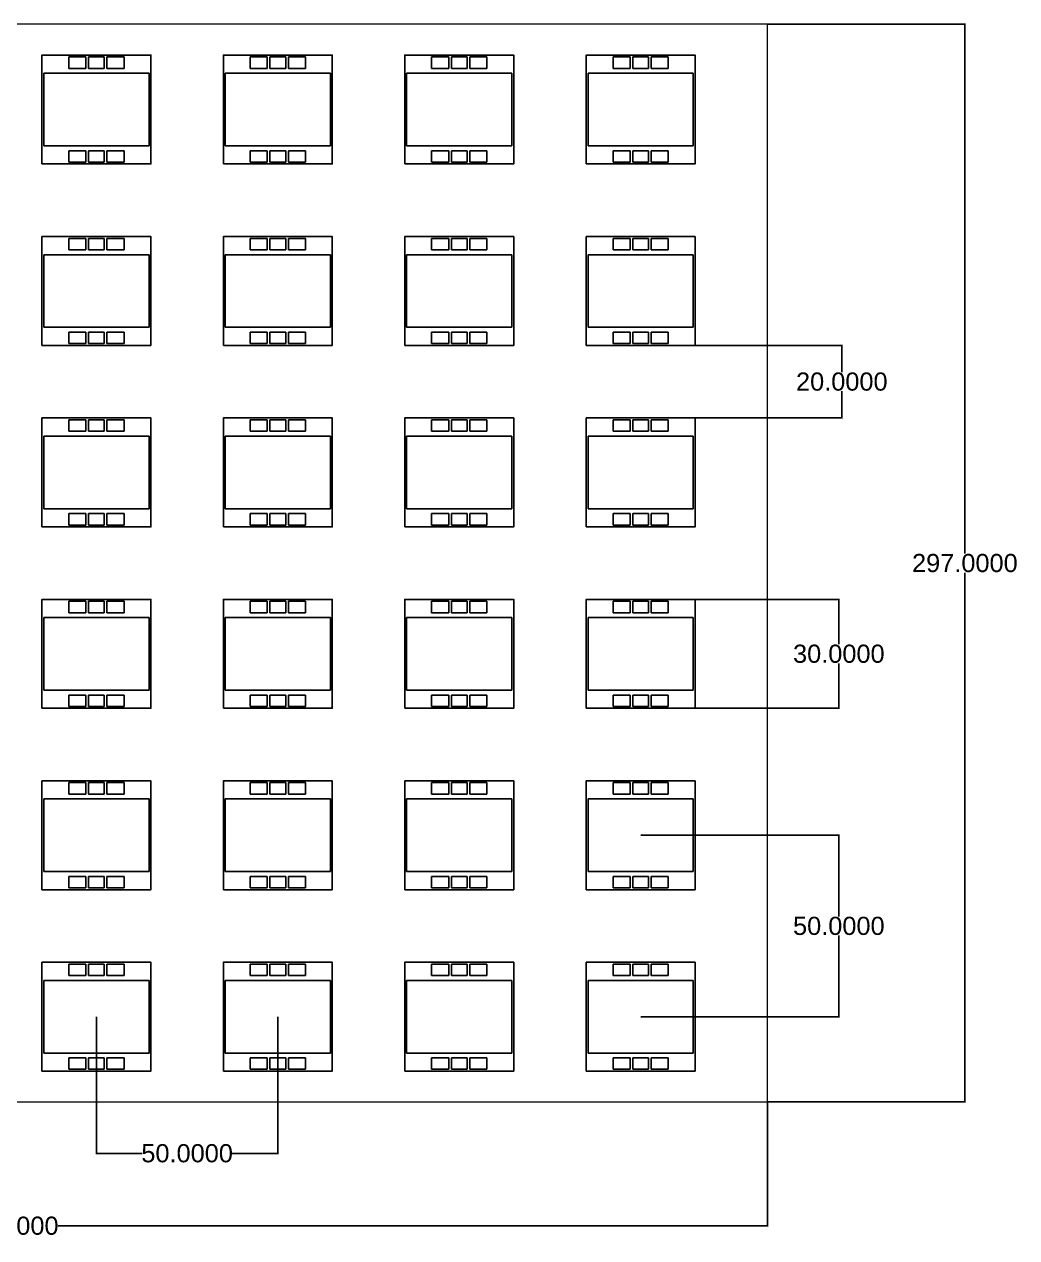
# Model space of a CAD drawing. Header units: inches. Extents: x -20 to 469, y -46 to 288.
# Drawn here: x 195.1 to 468.7, y -45.9 to 288.5 of the extents above; entities that cross this region are included whole.
import ezdxf

# ---------------------------------------------------------------- set-up
doc = ezdxf.new("R2010")
doc.units = ezdxf.units.IN
doc.header["$MEASUREMENT"] = 0
doc.layers.add('A3 Sheet', color=3, linetype='Continuous', lineweight=15)
doc.layers.add('glassOutline', color=50, linetype='Continuous')
doc.layers.add('TC-etch-lines', color=1, linetype='Continuous')
doc.styles.get("Standard").update_dxf_attribs({"font": 'arial.ttf'})
doc.dimstyles.new('Standard$0', dxfattribs={"dimtxt": 0.18, "dimasz": 0.18, "dimexe": 0.18, "dimexo": 0.0625, "dimgap": 0.09, "dimtad": 0, "dimtih": 1, "dimtoh": 1, "dimdec": 4, "dimzin": 0, "dimdsep": 46, "dimtxsty": 'Standard', "dimcen": 0.09, "dimadec": 0, "dimazin": 0, "dimtfac": 1, "dimtdec": 4, "dimtofl": 0, "dimtmove": 0, "dimatfit": 3, "dimfxl": 1, "dimtolj": 1, "dimtzin": 0, "dimarcsym": 0})

# ---------------------------------------------------------------- blocks, each defined once
blk = doc.blocks.new('*D41')
at = {"layer": 'A3 Sheet', "color": 0, "lineweight": -2, "transparency": 16777216}
for p, q in [((-20, -8.56), (-20, -42.81)), ((400, -8.56), (400, -42.81)), ((-19.82, -42.63), (175.55, -42.63)), ((399.82, -42.63), (204.45, -42.63))]:
    blk.add_line(p, q, dxfattribs=at)
at = {"layer": 'A3 Sheet', "color": 0, "transparency": 16777216}
for points in [[(-19.82, -42.6), (-19.82, -42.66), (-20, -42.63)], [(399.82, -42.6), (399.82, -42.66), (400, -42.63)]]:
    blk.add_solid(points, dxfattribs=at)
at = {"layer": 'Defpoints', "color": 0, "transparency": 16777216}
for p in [(-20, -8.5), (400, -8.5), (400, -42.63)]:
    blk.add_point(p, dxfattribs=at)
at = {"layer": 'A3 Sheet', "color": 0, "transparency": 16777216, "insert": (190, -42.63), "char_height": 5, "attachment_point": 5}
blk.add_mtext('\\A1;420.0000', dxfattribs=at)
blk = doc.blocks.new('*D44')
at = {"layer": 'A3 Sheet', "color": 0, "lineweight": -2, "transparency": 16777216}
for p, q in [((215, 14.94), (215, -22.84)), ((265, 14.94), (265, -22.84)), ((215.18, -22.66), (227.6, -22.66)), ((264.82, -22.66), (252.4, -22.66))]:
    blk.add_line(p, q, dxfattribs=at)
at = {"layer": 'A3 Sheet', "color": 0, "transparency": 16777216}
for points in [[(215.18, -22.63), (215.18, -22.69), (215, -22.66)], [(264.82, -22.63), (264.82, -22.69), (265, -22.66)]]:
    blk.add_solid(points, dxfattribs=at)
at = {"layer": 'Defpoints', "color": 0, "transparency": 16777216}
for p in [(215, 15), (265, 15), (265, -22.66)]:
    blk.add_point(p, dxfattribs=at)
at = {"layer": 'A3 Sheet', "color": 0, "transparency": 16777216, "insert": (240, -22.66), "char_height": 5, "attachment_point": 5}
blk.add_mtext('\\A1;50.0000', dxfattribs=at)
blk = doc.blocks.new('*D46')
at = {"layer": 'A3 Sheet', "color": 0, "lineweight": -2, "transparency": 16777216}
for p, q in [((400.06, 288.5), (454.54, 288.5)), ((454.36, 288.32), (454.36, 142.64)), ((454.36, -8.32), (454.36, 137.36)), ((400.06, -8.5), (454.54, -8.5))]:
    blk.add_line(p, q, dxfattribs=at)
at = {"layer": 'A3 Sheet', "color": 0, "transparency": 16777216}
for points in [[(454.33, 288.32), (454.39, 288.32), (454.36, 288.5)], [(454.33, -8.32), (454.39, -8.32), (454.36, -8.5)]]:
    blk.add_solid(points, dxfattribs=at)
at = {"layer": 'Defpoints', "color": 0, "transparency": 16777216}
for p in [(400, 288.5), (454.36, 288.5), (400, -8.5)]:
    blk.add_point(p, dxfattribs=at)
at = {"layer": 'A3 Sheet', "color": 0, "transparency": 16777216, "insert": (454.36, 140), "char_height": 5, "attachment_point": 5}
blk.add_mtext('\\A1;297.0000', dxfattribs=at)
blk = doc.blocks.new('*D47')
at = {"layer": 'A3 Sheet', "color": 0, "lineweight": -2, "transparency": 16777216}
for p, q in [((380.06, 200), (420.62, 200)), ((420.44, 199.82), (420.44, 192.64)), ((420.44, 180.18), (420.44, 187.36)), ((380.06, 180), (420.62, 180))]:
    blk.add_line(p, q, dxfattribs=at)
at = {"layer": 'A3 Sheet', "color": 0, "transparency": 16777216}
for points in [[(420.41, 199.82), (420.47, 199.82), (420.44, 200)], [(420.41, 180.18), (420.47, 180.18), (420.44, 180)]]:
    blk.add_solid(points, dxfattribs=at)
at = {"layer": 'Defpoints', "color": 0, "transparency": 16777216}
for p in [(380, 200), (380, 180), (420.44, 180)]:
    blk.add_point(p, dxfattribs=at)
at = {"layer": 'A3 Sheet', "color": 0, "transparency": 16777216, "insert": (420.44, 190), "char_height": 5, "attachment_point": 5}
blk.add_mtext('\\A1;20.0000', dxfattribs=at)
blk = doc.blocks.new('*D48')
at = {"layer": 'A3 Sheet', "color": 0, "lineweight": -2, "transparency": 16777216}
for p, q in [((380.06, 130), (419.8, 130)), ((419.62, 129.82), (419.62, 117.64)), ((419.62, 100.18), (419.62, 112.36)), ((380.06, 100), (419.8, 100))]:
    blk.add_line(p, q, dxfattribs=at)
at = {"layer": 'A3 Sheet', "color": 0, "transparency": 16777216}
for points in [[(419.59, 129.82), (419.65, 129.82), (419.62, 130)], [(419.59, 100.18), (419.65, 100.18), (419.62, 100)]]:
    blk.add_solid(points, dxfattribs=at)
at = {"layer": 'Defpoints', "color": 0, "transparency": 16777216}
for p in [(380, 130), (380, 100), (419.62, 100)]:
    blk.add_point(p, dxfattribs=at)
at = {"layer": 'A3 Sheet', "color": 0, "transparency": 16777216, "insert": (419.62, 115), "char_height": 5, "attachment_point": 5}
blk.add_mtext('\\A1;30.0000', dxfattribs=at)
blk = doc.blocks.new('*D49')
at = {"layer": 'A3 Sheet', "color": 0, "lineweight": -2, "transparency": 16777216}
for p, q in [((365.06, 65), (419.8, 65)), ((419.62, 64.82), (419.62, 42.64)), ((419.62, 15.18), (419.62, 37.36)), ((365.06, 15), (419.8, 15))]:
    blk.add_line(p, q, dxfattribs=at)
at = {"layer": 'A3 Sheet', "color": 0, "transparency": 16777216}
for points in [[(419.59, 64.82), (419.65, 64.82), (419.62, 65)], [(419.59, 15.18), (419.65, 15.18), (419.62, 15)]]:
    blk.add_solid(points, dxfattribs=at)
at = {"layer": 'Defpoints', "color": 0, "transparency": 16777216}
for p in [(365, 65), (365, 15), (419.62, 15)]:
    blk.add_point(p, dxfattribs=at)
at = {"layer": 'A3 Sheet', "color": 0, "transparency": 16777216, "insert": (419.62, 40), "char_height": 5, "attachment_point": 5}
blk.add_mtext('\\A1;50.0000', dxfattribs=at)

msp = doc.modelspace()

# ---------------------------------------------------------------- linework, layer by layer
at = {"layer": 'A3 Sheet'}
msp.add_lwpolyline([(400, 288.5), (-20, 288.5), (-20, -8.5), (400, -8.5)], close=True, dxfattribs=at)
at = {"layer": 'glassOutline', "color": 2}
for points in [[(200, 250), (230, 250), (230, 280), (200, 280)], [(250, 250), (280, 250), (280, 280), (250, 280)], [(300, 250), (330, 250), (330, 280), (300, 280)], [(350, 250), (380, 250), (380, 280), (350, 280)], [(200, 200), (230, 200), (230, 230), (200, 230)], [(250, 200), (280, 200), (280, 230), (250, 230)], [(300, 200), (330, 200), (330, 230), (300, 230)], [(350, 200), (380, 200), (380, 230), (350, 230)], [(200, 150), (230, 150), (230, 180), (200, 180)], [(250, 150), (280, 150), (280, 180), (250, 180)], [(300, 150), (330, 150), (330, 180), (300, 180)], [(350, 150), (380, 150), (380, 180), (350, 180)], [(200, 100), (230, 100), (230, 130), (200, 130)], [(250, 100), (280, 100), (280, 130), (250, 130)], [(300, 100), (330, 100), (330, 130), (300, 130)], [(350, 100), (380, 100), (380, 130), (350, 130)], [(200, 50), (230, 50), (230, 80), (200, 80)], [(250, 50), (280, 50), (280, 80), (250, 80)], [(300, 50), (330, 50), (330, 80), (300, 80)], [(350, 50), (380, 50), (380, 80), (350, 80)], [(200, 0), (230, 0), (230, 30), (200, 30)], [(250, 0), (280, 0), (280, 30), (250, 30)], [(300, 0), (330, 0), (330, 30), (300, 30)], [(350, 0), (380, 0), (380, 30), (350, 30)]]:
    msp.add_lwpolyline(points, close=True, dxfattribs=at)
at = {"layer": 'TC-etch-lines', "color": 1}
for p, q in [((212.0925, 279.50002), (207.38, 279.50002)), ((207.38, 279.50002), (207.38, 276.34502)), ((212.0925, 276.34502), (212.0925, 279.50002)), ((217.1725, 279.50002), (212.8275, 279.50002)), ((212.8275, 279.50002), (212.8275, 276.34502)), ((217.1725, 279.50002), (217.1725, 276.34502)), ((217.9075, 276.34502), (217.9075, 279.50002)), ((217.9075, 279.50002), (222.62, 279.50002)), ((222.62, 279.50002), (222.62, 276.34502)), ((262.0925, 279.50002), (257.38, 279.50002)), ((257.38, 279.50002), (257.38, 276.34502)), ((262.0925, 276.34502), (262.0925, 279.50002)), ((267.1725, 279.50002), (262.8275, 279.50002)), ((262.8275, 279.50002), (262.8275, 276.34502)), ((267.1725, 279.50002), (267.1725, 276.34502)), ((267.9075, 276.34502), (267.9075, 279.50002)), ((267.9075, 279.50002), (272.62, 279.50002)), ((272.62, 279.50002), (272.62, 276.34502)), ((312.0925, 279.50002), (307.38, 279.50002)), ((307.38, 279.50002), (307.38, 276.34502)), ((312.0925, 276.34502), (312.0925, 279.50002)), ((317.1725, 279.50002), (312.8275, 279.50002)), ((312.8275, 279.50002), (312.8275, 276.34502)), ((317.1725, 279.50002), (317.1725, 276.34502)), ((317.9075, 276.34502), (317.9075, 279.50002)), ((317.9075, 279.50002), (322.62, 279.50002)), ((322.62, 279.50002), (322.62, 276.34502)), ((362.0925, 279.50002), (357.38, 279.50002)), ((357.38, 279.50002), (357.38, 276.34502)), ((362.0925, 276.34502), (362.0925, 279.50002)), ((367.1725, 279.50002), (362.8275, 279.50002)), ((362.8275, 279.50002), (362.8275, 276.34502)), ((367.1725, 279.50002), (367.1725, 276.34502)), ((367.9075, 276.34502), (367.9075, 279.50002)), ((367.9075, 279.50002), (372.62, 279.50002)), ((372.62, 279.50002), (372.62, 276.34502)), ((200.49978, 275.00296), (229.49982, 275.00312)), ((200.49978, 275.00296), (200.49981, 254.99704)), ((207.38, 276.34502), (212.0925, 276.34502)), ((212.8275, 276.34502), (217.1725, 276.34502)), ((222.62, 276.34502), (217.9075, 276.34502)), ((229.49986, 254.997), (229.49982, 275.00312)), ((250.49978, 275.00296), (279.49982, 275.00312)), ((250.49978, 275.00296), (250.49981, 254.99704)), ((257.38, 276.34502), (262.0925, 276.34502)), ((262.8275, 276.34502), (267.1725, 276.34502)), ((272.62, 276.34502), (267.9075, 276.34502)), ((279.49986, 254.997), (279.49982, 275.00312)), ((300.49978, 275.00296), (329.49982, 275.00312)), ((300.49978, 275.00296), (300.49981, 254.99704)), ((307.38, 276.34502), (312.0925, 276.34502)), ((312.8275, 276.34502), (317.1725, 276.34502)), ((322.62, 276.34502), (317.9075, 276.34502)), ((329.49986, 254.997), (329.49982, 275.00312)), ((350.49978, 275.00296), (379.49982, 275.00312)), ((350.49978, 275.00296), (350.49981, 254.99704)), ((357.38, 276.34502), (362.0925, 276.34502)), ((362.8275, 276.34502), (367.1725, 276.34502)), ((372.62, 276.34502), (367.9075, 276.34502)), ((379.49986, 254.997), (379.49982, 275.00312)), ((200.49981, 254.99704), (229.49986, 254.997)), ((250.49981, 254.99704), (279.49986, 254.997)), ((300.49981, 254.99704), (329.49986, 254.997)), ((350.49981, 254.99704), (379.49986, 254.997)), ((207.38, 250.49998), (207.38, 253.65498)), ((207.38, 253.65498), (212.0925, 253.65498)), ((212.0925, 253.65498), (212.0925, 250.49998)), ((212.8275, 250.49998), (212.8275, 253.65498)), ((212.8275, 253.65498), (217.1725, 253.65498)), ((217.1725, 250.49998), (217.1725, 253.65498)), ((217.9075, 253.65498), (217.9075, 250.49998)), ((222.62, 253.65498), (217.9075, 253.65498)), ((222.62, 250.49998), (222.62, 253.65498)), ((257.38, 250.49998), (257.38, 253.65498)), ((257.38, 253.65498), (262.0925, 253.65498)), ((262.0925, 253.65498), (262.0925, 250.49998)), ((262.8275, 250.49998), (262.8275, 253.65498)), ((262.8275, 253.65498), (267.1725, 253.65498)), ((267.1725, 250.49998), (267.1725, 253.65498)), ((267.9075, 253.65498), (267.9075, 250.49998)), ((272.62, 253.65498), (267.9075, 253.65498)), ((272.62, 250.49998), (272.62, 253.65498)), ((307.38, 250.49998), (307.38, 253.65498)), ((307.38, 253.65498), (312.0925, 253.65498)), ((312.0925, 253.65498), (312.0925, 250.49998)), ((312.8275, 250.49998), (312.8275, 253.65498)), ((312.8275, 253.65498), (317.1725, 253.65498)), ((317.1725, 250.49998), (317.1725, 253.65498)), ((317.9075, 253.65498), (317.9075, 250.49998)), ((322.62, 253.65498), (317.9075, 253.65498)), ((322.62, 250.49998), (322.62, 253.65498)), ((357.38, 250.49998), (357.38, 253.65498)), ((357.38, 253.65498), (362.0925, 253.65498)), ((362.0925, 253.65498), (362.0925, 250.49998)), ((362.8275, 250.49998), (362.8275, 253.65498)), ((362.8275, 253.65498), (367.1725, 253.65498)), ((367.1725, 250.49998), (367.1725, 253.65498)), ((367.9075, 253.65498), (367.9075, 250.49998)), ((372.62, 253.65498), (367.9075, 253.65498)), ((372.62, 250.49998), (372.62, 253.65498)), ((212.0925, 250.49998), (207.38, 250.49998)), ((217.1725, 250.49998), (212.8275, 250.49998)), ((217.9075, 250.49998), (222.62, 250.49998)), ((262.0925, 250.49998), (257.38, 250.49998)), ((267.1725, 250.49998), (262.8275, 250.49998)), ((267.9075, 250.49998), (272.62, 250.49998)), ((312.0925, 250.49998), (307.38, 250.49998)), ((317.1725, 250.49998), (312.8275, 250.49998)), ((317.9075, 250.49998), (322.62, 250.49998)), ((362.0925, 250.49998), (357.38, 250.49998)), ((367.1725, 250.49998), (362.8275, 250.49998)), ((367.9075, 250.49998), (372.62, 250.49998)), ((212.0925, 229.50002), (207.38, 229.50002)), ((207.38, 229.50002), (207.38, 226.34502)), ((212.0925, 226.34502), (212.0925, 229.50002)), ((217.1725, 229.50002), (212.8275, 229.50002)), ((212.8275, 229.50002), (212.8275, 226.34502)), ((217.1725, 229.50002), (217.1725, 226.34502)), ((217.9075, 226.34502), (217.9075, 229.50002)), ((217.9075, 229.50002), (222.62, 229.50002)), ((222.62, 229.50002), (222.62, 226.34502)), ((262.0925, 229.50002), (257.38, 229.50002)), ((257.38, 229.50002), (257.38, 226.34502)), ((262.0925, 226.34502), (262.0925, 229.50002)), ((267.1725, 229.50002), (262.8275, 229.50002)), ((262.8275, 229.50002), (262.8275, 226.34502)), ((267.1725, 229.50002), (267.1725, 226.34502)), ((267.9075, 226.34502), (267.9075, 229.50002)), ((267.9075, 229.50002), (272.62, 229.50002)), ((272.62, 229.50002), (272.62, 226.34502)), ((312.0925, 229.50002), (307.38, 229.50002)), ((307.38, 229.50002), (307.38, 226.34502)), ((312.0925, 226.34502), (312.0925, 229.50002)), ((317.1725, 229.50002), (312.8275, 229.50002)), ((312.8275, 229.50002), (312.8275, 226.34502)), ((317.1725, 229.50002), (317.1725, 226.34502)), ((317.9075, 226.34502), (317.9075, 229.50002)), ((317.9075, 229.50002), (322.62, 229.50002)), ((322.62, 229.50002), (322.62, 226.34502)), ((362.0925, 229.50002), (357.38, 229.50002)), ((357.38, 229.50002), (357.38, 226.34502)), ((362.0925, 226.34502), (362.0925, 229.50002)), ((367.1725, 229.50002), (362.8275, 229.50002)), ((362.8275, 229.50002), (362.8275, 226.34502)), ((367.1725, 229.50002), (367.1725, 226.34502)), ((367.9075, 226.34502), (367.9075, 229.50002)), ((367.9075, 229.50002), (372.62, 229.50002)), ((372.62, 229.50002), (372.62, 226.34502)), ((200.49978, 225.00296), (229.49982, 225.00312)), ((200.49978, 225.00296), (200.49981, 204.99704)), ((207.38, 226.34502), (212.0925, 226.34502)), ((212.8275, 226.34502), (217.1725, 226.34502)), ((222.62, 226.34502), (217.9075, 226.34502)), ((229.49986, 204.997), (229.49982, 225.00312)), ((250.49978, 225.00296), (279.49982, 225.00312)), ((250.49978, 225.00296), (250.49981, 204.99704)), ((257.38, 226.34502), (262.0925, 226.34502)), ((262.8275, 226.34502), (267.1725, 226.34502)), ((272.62, 226.34502), (267.9075, 226.34502)), ((279.49986, 204.997), (279.49982, 225.00312)), ((300.49978, 225.00296), (329.49982, 225.00312)), ((300.49978, 225.00296), (300.49981, 204.99704)), ((307.38, 226.34502), (312.0925, 226.34502)), ((312.8275, 226.34502), (317.1725, 226.34502)), ((322.62, 226.34502), (317.9075, 226.34502)), ((329.49986, 204.997), (329.49982, 225.00312)), ((350.49978, 225.00296), (379.49982, 225.00312)), ((350.49978, 225.00296), (350.49981, 204.99704)), ((357.38, 226.34502), (362.0925, 226.34502)), ((362.8275, 226.34502), (367.1725, 226.34502)), ((372.62, 226.34502), (367.9075, 226.34502)), ((379.49986, 204.997), (379.49982, 225.00312)), ((200.49981, 204.99704), (229.49986, 204.997)), ((250.49981, 204.99704), (279.49986, 204.997)), ((300.49981, 204.99704), (329.49986, 204.997)), ((350.49981, 204.99704), (379.49986, 204.997)), ((207.38, 200.49998), (207.38, 203.65498)), ((207.38, 203.65498), (212.0925, 203.65498)), ((212.0925, 203.65498), (212.0925, 200.49998)), ((212.8275, 200.49998), (212.8275, 203.65498)), ((212.8275, 203.65498), (217.1725, 203.65498)), ((217.1725, 200.49998), (217.1725, 203.65498)), ((217.9075, 203.65498), (217.9075, 200.49998)), ((222.62, 203.65498), (217.9075, 203.65498)), ((222.62, 200.49998), (222.62, 203.65498)), ((257.38, 200.49998), (257.38, 203.65498)), ((257.38, 203.65498), (262.0925, 203.65498)), ((262.0925, 203.65498), (262.0925, 200.49998)), ((262.8275, 200.49998), (262.8275, 203.65498)), ((262.8275, 203.65498), (267.1725, 203.65498)), ((267.1725, 200.49998), (267.1725, 203.65498)), ((267.9075, 203.65498), (267.9075, 200.49998)), ((272.62, 203.65498), (267.9075, 203.65498)), ((272.62, 200.49998), (272.62, 203.65498)), ((307.38, 200.49998), (307.38, 203.65498)), ((307.38, 203.65498), (312.0925, 203.65498)), ((312.0925, 203.65498), (312.0925, 200.49998)), ((312.8275, 200.49998), (312.8275, 203.65498)), ((312.8275, 203.65498), (317.1725, 203.65498)), ((317.1725, 200.49998), (317.1725, 203.65498)), ((317.9075, 203.65498), (317.9075, 200.49998)), ((322.62, 203.65498), (317.9075, 203.65498)), ((322.62, 200.49998), (322.62, 203.65498)), ((357.38, 200.49998), (357.38, 203.65498)), ((357.38, 203.65498), (362.0925, 203.65498)), ((362.0925, 203.65498), (362.0925, 200.49998)), ((362.8275, 200.49998), (362.8275, 203.65498)), ((362.8275, 203.65498), (367.1725, 203.65498)), ((367.1725, 200.49998), (367.1725, 203.65498)), ((367.9075, 203.65498), (367.9075, 200.49998)), ((372.62, 203.65498), (367.9075, 203.65498)), ((372.62, 200.49998), (372.62, 203.65498)), ((212.0925, 200.49998), (207.38, 200.49998)), ((217.1725, 200.49998), (212.8275, 200.49998)), ((217.9075, 200.49998), (222.62, 200.49998)), ((262.0925, 200.49998), (257.38, 200.49998)), ((267.1725, 200.49998), (262.8275, 200.49998)), ((267.9075, 200.49998), (272.62, 200.49998)), ((312.0925, 200.49998), (307.38, 200.49998)), ((317.1725, 200.49998), (312.8275, 200.49998)), ((317.9075, 200.49998), (322.62, 200.49998)), ((362.0925, 200.49998), (357.38, 200.49998)), ((367.1725, 200.49998), (362.8275, 200.49998)), ((367.9075, 200.49998), (372.62, 200.49998)), ((212.0925, 179.50002), (207.38, 179.50002)), ((207.38, 179.50002), (207.38, 176.34502)), ((212.0925, 176.34502), (212.0925, 179.50002)), ((217.1725, 179.50002), (212.8275, 179.50002)), ((212.8275, 179.50002), (212.8275, 176.34502)), ((217.1725, 179.50002), (217.1725, 176.34502)), ((217.9075, 176.34502), (217.9075, 179.50002)), ((217.9075, 179.50002), (222.62, 179.50002)), ((222.62, 179.50002), (222.62, 176.34502)), ((262.0925, 179.50002), (257.38, 179.50002)), ((257.38, 179.50002), (257.38, 176.34502)), ((262.0925, 176.34502), (262.0925, 179.50002)), ((267.1725, 179.50002), (262.8275, 179.50002)), ((262.8275, 179.50002), (262.8275, 176.34502)), ((267.1725, 179.50002), (267.1725, 176.34502)), ((267.9075, 176.34502), (267.9075, 179.50002)), ((267.9075, 179.50002), (272.62, 179.50002)), ((272.62, 179.50002), (272.62, 176.34502)), ((312.0925, 179.50002), (307.38, 179.50002)), ((307.38, 179.50002), (307.38, 176.34502)), ((312.0925, 176.34502), (312.0925, 179.50002)), ((317.1725, 179.50002), (312.8275, 179.50002)), ((312.8275, 179.50002), (312.8275, 176.34502)), ((317.1725, 179.50002), (317.1725, 176.34502)), ((317.9075, 176.34502), (317.9075, 179.50002)), ((317.9075, 179.50002), (322.62, 179.50002)), ((322.62, 179.50002), (322.62, 176.34502)), ((362.0925, 179.50002), (357.38, 179.50002)), ((357.38, 179.50002), (357.38, 176.34502)), ((362.0925, 176.34502), (362.0925, 179.50002)), ((367.1725, 179.50002), (362.8275, 179.50002)), ((362.8275, 179.50002), (362.8275, 176.34502)), ((367.1725, 179.50002), (367.1725, 176.34502)), ((367.9075, 176.34502), (367.9075, 179.50002)), ((367.9075, 179.50002), (372.62, 179.50002)), ((372.62, 179.50002), (372.62, 176.34502)), ((200.49978, 175.00296), (229.49982, 175.00312)), ((200.49978, 175.00296), (200.49981, 154.99704)), ((207.38, 176.34502), (212.0925, 176.34502)), ((212.8275, 176.34502), (217.1725, 176.34502)), ((222.62, 176.34502), (217.9075, 176.34502)), ((229.49986, 154.997), (229.49982, 175.00312)), ((250.49978, 175.00296), (279.49982, 175.00312)), ((250.49978, 175.00296), (250.49981, 154.99704)), ((257.38, 176.34502), (262.0925, 176.34502)), ((262.8275, 176.34502), (267.1725, 176.34502)), ((272.62, 176.34502), (267.9075, 176.34502)), ((279.49986, 154.997), (279.49982, 175.00312)), ((300.49978, 175.00296), (329.49982, 175.00312)), ((300.49978, 175.00296), (300.49981, 154.99704)), ((307.38, 176.34502), (312.0925, 176.34502)), ((312.8275, 176.34502), (317.1725, 176.34502)), ((322.62, 176.34502), (317.9075, 176.34502)), ((329.49986, 154.997), (329.49982, 175.00312)), ((350.49978, 175.00296), (379.49982, 175.00312)), ((350.49978, 175.00296), (350.49981, 154.99704)), ((357.38, 176.34502), (362.0925, 176.34502)), ((362.8275, 176.34502), (367.1725, 176.34502)), ((372.62, 176.34502), (367.9075, 176.34502)), ((379.49986, 154.997), (379.49982, 175.00312)), ((200.49981, 154.99704), (229.49986, 154.997)), ((250.49981, 154.99704), (279.49986, 154.997)), ((300.49981, 154.99704), (329.49986, 154.997)), ((350.49981, 154.99704), (379.49986, 154.997)), ((207.38, 150.49998), (207.38, 153.65498)), ((207.38, 153.65498), (212.0925, 153.65498)), ((212.0925, 150.49998), (207.38, 150.49998)), ((212.0925, 153.65498), (212.0925, 150.49998)), ((212.8275, 150.49998), (212.8275, 153.65498)), ((212.8275, 153.65498), (217.1725, 153.65498)), ((217.1725, 150.49998), (212.8275, 150.49998)), ((217.1725, 150.49998), (217.1725, 153.65498)), ((217.9075, 153.65498), (217.9075, 150.49998)), ((222.62, 153.65498), (217.9075, 153.65498)), ((217.9075, 150.49998), (222.62, 150.49998)), ((222.62, 150.49998), (222.62, 153.65498)), ((257.38, 150.49998), (257.38, 153.65498)), ((257.38, 153.65498), (262.0925, 153.65498)), ((262.0925, 150.49998), (257.38, 150.49998)), ((262.0925, 153.65498), (262.0925, 150.49998)), ((262.8275, 150.49998), (262.8275, 153.65498)), ((262.8275, 153.65498), (267.1725, 153.65498)), ((267.1725, 150.49998), (262.8275, 150.49998)), ((267.1725, 150.49998), (267.1725, 153.65498)), ((267.9075, 153.65498), (267.9075, 150.49998)), ((272.62, 153.65498), (267.9075, 153.65498)), ((267.9075, 150.49998), (272.62, 150.49998)), ((272.62, 150.49998), (272.62, 153.65498)), ((307.38, 150.49998), (307.38, 153.65498)), ((307.38, 153.65498), (312.0925, 153.65498)), ((312.0925, 150.49998), (307.38, 150.49998)), ((312.0925, 153.65498), (312.0925, 150.49998)), ((312.8275, 150.49998), (312.8275, 153.65498)), ((312.8275, 153.65498), (317.1725, 153.65498)), ((317.1725, 150.49998), (312.8275, 150.49998)), ((317.1725, 150.49998), (317.1725, 153.65498)), ((317.9075, 153.65498), (317.9075, 150.49998)), ((322.62, 153.65498), (317.9075, 153.65498)), ((317.9075, 150.49998), (322.62, 150.49998)), ((322.62, 150.49998), (322.62, 153.65498)), ((357.38, 150.49998), (357.38, 153.65498)), ((357.38, 153.65498), (362.0925, 153.65498)), ((362.0925, 150.49998), (357.38, 150.49998)), ((362.0925, 153.65498), (362.0925, 150.49998)), ((362.8275, 150.49998), (362.8275, 153.65498)), ((362.8275, 153.65498), (367.1725, 153.65498)), ((367.1725, 150.49998), (362.8275, 150.49998)), ((367.1725, 150.49998), (367.1725, 153.65498)), ((367.9075, 153.65498), (367.9075, 150.49998)), ((372.62, 153.65498), (367.9075, 153.65498)), ((367.9075, 150.49998), (372.62, 150.49998)), ((372.62, 150.49998), (372.62, 153.65498)), ((212.0925, 129.50002), (207.38, 129.50002)), ((207.38, 129.50002), (207.38, 126.34502)), ((212.0925, 126.34502), (212.0925, 129.50002)), ((217.1725, 129.50002), (212.8275, 129.50002)), ((212.8275, 129.50002), (212.8275, 126.34502)), ((217.1725, 129.50002), (217.1725, 126.34502)), ((217.9075, 126.34502), (217.9075, 129.50002)), ((217.9075, 129.50002), (222.62, 129.50002)), ((222.62, 129.50002), (222.62, 126.34502)), ((262.0925, 129.50002), (257.38, 129.50002)), ((257.38, 129.50002), (257.38, 126.34502)), ((262.0925, 126.34502), (262.0925, 129.50002)), ((267.1725, 129.50002), (262.8275, 129.50002)), ((262.8275, 129.50002), (262.8275, 126.34502)), ((267.1725, 129.50002), (267.1725, 126.34502)), ((267.9075, 126.34502), (267.9075, 129.50002)), ((267.9075, 129.50002), (272.62, 129.50002)), ((272.62, 129.50002), (272.62, 126.34502)), ((312.0925, 129.50002), (307.38, 129.50002)), ((307.38, 129.50002), (307.38, 126.34502)), ((312.0925, 126.34502), (312.0925, 129.50002)), ((317.1725, 129.50002), (312.8275, 129.50002)), ((312.8275, 129.50002), (312.8275, 126.34502)), ((317.1725, 129.50002), (317.1725, 126.34502)), ((317.9075, 126.34502), (317.9075, 129.50002)), ((317.9075, 129.50002), (322.62, 129.50002)), ((322.62, 129.50002), (322.62, 126.34502)), ((362.0925, 129.50002), (357.38, 129.50002)), ((357.38, 129.50002), (357.38, 126.34502)), ((362.0925, 126.34502), (362.0925, 129.50002)), ((367.1725, 129.50002), (362.8275, 129.50002)), ((362.8275, 129.50002), (362.8275, 126.34502)), ((367.1725, 129.50002), (367.1725, 126.34502)), ((367.9075, 126.34502), (367.9075, 129.50002)), ((367.9075, 129.50002), (372.62, 129.50002)), ((372.62, 129.50002), (372.62, 126.34502)), ((200.49978, 125.00296), (229.49982, 125.00312)), ((200.49978, 125.00296), (200.49981, 104.99704)), ((207.38, 126.34502), (212.0925, 126.34502)), ((212.8275, 126.34502), (217.1725, 126.34502)), ((222.62, 126.34502), (217.9075, 126.34502)), ((229.49986, 104.997), (229.49982, 125.00312)), ((250.49978, 125.00296), (279.49982, 125.00312)), ((250.49978, 125.00296), (250.49981, 104.99704)), ((257.38, 126.34502), (262.0925, 126.34502)), ((262.8275, 126.34502), (267.1725, 126.34502)), ((272.62, 126.34502), (267.9075, 126.34502)), ((279.49986, 104.997), (279.49982, 125.00312)), ((300.49978, 125.00296), (329.49982, 125.00312)), ((300.49978, 125.00296), (300.49981, 104.99704)), ((307.38, 126.34502), (312.0925, 126.34502)), ((312.8275, 126.34502), (317.1725, 126.34502)), ((322.62, 126.34502), (317.9075, 126.34502)), ((329.49986, 104.997), (329.49982, 125.00312)), ((350.49978, 125.00296), (379.49982, 125.00312)), ((350.49978, 125.00296), (350.49981, 104.99704)), ((357.38, 126.34502), (362.0925, 126.34502)), ((362.8275, 126.34502), (367.1725, 126.34502)), ((372.62, 126.34502), (367.9075, 126.34502)), ((379.49986, 104.997), (379.49982, 125.00312)), ((200.49981, 104.99704), (229.49986, 104.997)), ((250.49981, 104.99704), (279.49986, 104.997)), ((300.49981, 104.99704), (329.49986, 104.997)), ((350.49981, 104.99704), (379.49986, 104.997)), ((207.38, 100.49998), (207.38, 103.65498)), ((207.38, 103.65498), (212.0925, 103.65498)), ((212.0925, 100.49998), (207.38, 100.49998)), ((212.0925, 103.65498), (212.0925, 100.49998)), ((212.8275, 100.49998), (212.8275, 103.65498)), ((212.8275, 103.65498), (217.1725, 103.65498)), ((217.1725, 100.49998), (212.8275, 100.49998)), ((217.1725, 100.49998), (217.1725, 103.65498)), ((217.9075, 103.65498), (217.9075, 100.49998)), ((222.62, 103.65498), (217.9075, 103.65498)), ((217.9075, 100.49998), (222.62, 100.49998)), ((222.62, 100.49998), (222.62, 103.65498)), ((257.38, 100.49998), (257.38, 103.65498)), ((257.38, 103.65498), (262.0925, 103.65498)), ((262.0925, 100.49998), (257.38, 100.49998)), ((262.0925, 103.65498), (262.0925, 100.49998)), ((262.8275, 100.49998), (262.8275, 103.65498)), ((262.8275, 103.65498), (267.1725, 103.65498)), ((267.1725, 100.49998), (262.8275, 100.49998)), ((267.1725, 100.49998), (267.1725, 103.65498)), ((267.9075, 103.65498), (267.9075, 100.49998)), ((272.62, 103.65498), (267.9075, 103.65498)), ((267.9075, 100.49998), (272.62, 100.49998)), ((272.62, 100.49998), (272.62, 103.65498)), ((307.38, 100.49998), (307.38, 103.65498)), ((307.38, 103.65498), (312.0925, 103.65498)), ((312.0925, 100.49998), (307.38, 100.49998)), ((312.0925, 103.65498), (312.0925, 100.49998)), ((312.8275, 100.49998), (312.8275, 103.65498)), ((312.8275, 103.65498), (317.1725, 103.65498)), ((317.1725, 100.49998), (312.8275, 100.49998)), ((317.1725, 100.49998), (317.1725, 103.65498)), ((317.9075, 103.65498), (317.9075, 100.49998)), ((322.62, 103.65498), (317.9075, 103.65498)), ((317.9075, 100.49998), (322.62, 100.49998)), ((322.62, 100.49998), (322.62, 103.65498)), ((357.38, 100.49998), (357.38, 103.65498)), ((357.38, 103.65498), (362.0925, 103.65498)), ((362.0925, 100.49998), (357.38, 100.49998)), ((362.0925, 103.65498), (362.0925, 100.49998)), ((362.8275, 100.49998), (362.8275, 103.65498)), ((362.8275, 103.65498), (367.1725, 103.65498)), ((367.1725, 100.49998), (362.8275, 100.49998)), ((367.1725, 100.49998), (367.1725, 103.65498)), ((367.9075, 103.65498), (367.9075, 100.49998)), ((372.62, 103.65498), (367.9075, 103.65498)), ((367.9075, 100.49998), (372.62, 100.49998)), ((372.62, 100.49998), (372.62, 103.65498)), ((212.0925, 79.50002), (207.38, 79.50002)), ((207.38, 79.50002), (207.38, 76.34502)), ((212.0925, 76.34502), (212.0925, 79.50002)), ((217.1725, 79.50002), (212.8275, 79.50002)), ((212.8275, 79.50002), (212.8275, 76.34502)), ((217.1725, 79.50002), (217.1725, 76.34502)), ((217.9075, 76.34502), (217.9075, 79.50002)), ((217.9075, 79.50002), (222.62, 79.50002)), ((222.62, 79.50002), (222.62, 76.34502)), ((262.0925, 79.50002), (257.38, 79.50002)), ((257.38, 79.50002), (257.38, 76.34502)), ((262.0925, 76.34502), (262.0925, 79.50002)), ((267.1725, 79.50002), (262.8275, 79.50002)), ((262.8275, 79.50002), (262.8275, 76.34502)), ((267.1725, 79.50002), (267.1725, 76.34502)), ((267.9075, 76.34502), (267.9075, 79.50002)), ((267.9075, 79.50002), (272.62, 79.50002)), ((272.62, 79.50002), (272.62, 76.34502)), ((312.0925, 79.50002), (307.38, 79.50002)), ((307.38, 79.50002), (307.38, 76.34502)), ((312.0925, 76.34502), (312.0925, 79.50002)), ((317.1725, 79.50002), (312.8275, 79.50002)), ((312.8275, 79.50002), (312.8275, 76.34502)), ((317.1725, 79.50002), (317.1725, 76.34502)), ((317.9075, 76.34502), (317.9075, 79.50002)), ((317.9075, 79.50002), (322.62, 79.50002)), ((322.62, 79.50002), (322.62, 76.34502)), ((362.0925, 79.50002), (357.38, 79.50002)), ((357.38, 79.50002), (357.38, 76.34502)), ((362.0925, 76.34502), (362.0925, 79.50002)), ((367.1725, 79.50002), (362.8275, 79.50002)), ((362.8275, 79.50002), (362.8275, 76.34502)), ((367.1725, 79.50002), (367.1725, 76.34502)), ((367.9075, 76.34502), (367.9075, 79.50002)), ((367.9075, 79.50002), (372.62, 79.50002)), ((372.62, 79.50002), (372.62, 76.34502)), ((200.49978, 75.00296), (229.49982, 75.00312)), ((200.49978, 75.00296), (200.49981, 54.99704)), ((207.38, 76.34502), (212.0925, 76.34502)), ((212.8275, 76.34502), (217.1725, 76.34502)), ((222.62, 76.34502), (217.9075, 76.34502)), ((229.49986, 54.997), (229.49982, 75.00312)), ((250.49978, 75.00296), (279.49982, 75.00312)), ((250.49978, 75.00296), (250.49981, 54.99704)), ((257.38, 76.34502), (262.0925, 76.34502)), ((262.8275, 76.34502), (267.1725, 76.34502)), ((272.62, 76.34502), (267.9075, 76.34502)), ((279.49986, 54.997), (279.49982, 75.00312)), ((300.49978, 75.00296), (329.49982, 75.00312)), ((300.49978, 75.00296), (300.49981, 54.99704)), ((307.38, 76.34502), (312.0925, 76.34502)), ((312.8275, 76.34502), (317.1725, 76.34502)), ((322.62, 76.34502), (317.9075, 76.34502)), ((329.49986, 54.997), (329.49982, 75.00312)), ((350.49978, 75.00296), (379.49982, 75.00312)), ((350.49978, 75.00296), (350.49981, 54.99704)), ((357.38, 76.34502), (362.0925, 76.34502)), ((362.8275, 76.34502), (367.1725, 76.34502)), ((372.62, 76.34502), (367.9075, 76.34502)), ((379.49986, 54.997), (379.49982, 75.00312)), ((200.49981, 54.99704), (229.49986, 54.997)), ((207.38, 50.49998), (207.38, 53.65498)), ((207.38, 53.65498), (212.0925, 53.65498)), ((212.0925, 53.65498), (212.0925, 50.49998)), ((212.8275, 50.49998), (212.8275, 53.65498)), ((212.8275, 53.65498), (217.1725, 53.65498)), ((217.1725, 50.49998), (217.1725, 53.65498)), ((217.9075, 53.65498), (217.9075, 50.49998)), ((222.62, 53.65498), (217.9075, 53.65498)), ((222.62, 50.49998), (222.62, 53.65498)), ((250.49981, 54.99704), (279.49986, 54.997)), ((257.38, 50.49998), (257.38, 53.65498)), ((257.38, 53.65498), (262.0925, 53.65498)), ((262.0925, 53.65498), (262.0925, 50.49998)), ((262.8275, 50.49998), (262.8275, 53.65498)), ((262.8275, 53.65498), (267.1725, 53.65498)), ((267.1725, 50.49998), (267.1725, 53.65498)), ((267.9075, 53.65498), (267.9075, 50.49998)), ((272.62, 53.65498), (267.9075, 53.65498)), ((272.62, 50.49998), (272.62, 53.65498)), ((300.49981, 54.99704), (329.49986, 54.997)), ((307.38, 50.49998), (307.38, 53.65498)), ((307.38, 53.65498), (312.0925, 53.65498)), ((312.0925, 53.65498), (312.0925, 50.49998)), ((312.8275, 50.49998), (312.8275, 53.65498)), ((312.8275, 53.65498), (317.1725, 53.65498)), ((317.1725, 50.49998), (317.1725, 53.65498)), ((317.9075, 53.65498), (317.9075, 50.49998)), ((322.62, 53.65498), (317.9075, 53.65498)), ((322.62, 50.49998), (322.62, 53.65498)), ((350.49981, 54.99704), (379.49986, 54.997)), ((357.38, 50.49998), (357.38, 53.65498)), ((357.38, 53.65498), (362.0925, 53.65498)), ((362.0925, 53.65498), (362.0925, 50.49998)), ((362.8275, 50.49998), (362.8275, 53.65498)), ((362.8275, 53.65498), (367.1725, 53.65498)), ((367.1725, 50.49998), (367.1725, 53.65498)), ((367.9075, 53.65498), (367.9075, 50.49998)), ((372.62, 53.65498), (367.9075, 53.65498)), ((372.62, 50.49998), (372.62, 53.65498)), ((212.0925, 50.49998), (207.38, 50.49998)), ((217.1725, 50.49998), (212.8275, 50.49998)), ((217.9075, 50.49998), (222.62, 50.49998)), ((262.0925, 50.49998), (257.38, 50.49998)), ((267.1725, 50.49998), (262.8275, 50.49998)), ((267.9075, 50.49998), (272.62, 50.49998)), ((312.0925, 50.49998), (307.38, 50.49998)), ((317.1725, 50.49998), (312.8275, 50.49998)), ((317.9075, 50.49998), (322.62, 50.49998)), ((362.0925, 50.49998), (357.38, 50.49998)), ((367.1725, 50.49998), (362.8275, 50.49998)), ((367.9075, 50.49998), (372.62, 50.49998)), ((212.0925, 29.50002), (207.38, 29.50002)), ((207.38, 29.50002), (207.38, 26.34502)), ((212.0925, 26.34502), (212.0925, 29.50002)), ((217.1725, 29.50002), (212.8275, 29.50002)), ((212.8275, 29.50002), (212.8275, 26.34502)), ((217.1725, 29.50002), (217.1725, 26.34502)), ((217.9075, 26.34502), (217.9075, 29.50002)), ((217.9075, 29.50002), (222.62, 29.50002)), ((222.62, 29.50002), (222.62, 26.34502)), ((262.0925, 29.50002), (257.38, 29.50002)), ((257.38, 29.50002), (257.38, 26.34502)), ((262.0925, 26.34502), (262.0925, 29.50002)), ((267.1725, 29.50002), (262.8275, 29.50002)), ((262.8275, 29.50002), (262.8275, 26.34502)), ((267.1725, 29.50002), (267.1725, 26.34502)), ((267.9075, 26.34502), (267.9075, 29.50002)), ((267.9075, 29.50002), (272.62, 29.50002)), ((272.62, 29.50002), (272.62, 26.34502)), ((312.0925, 29.50002), (307.38, 29.50002)), ((307.38, 29.50002), (307.38, 26.34502)), ((312.0925, 26.34502), (312.0925, 29.50002)), ((317.1725, 29.50002), (312.8275, 29.50002)), ((312.8275, 29.50002), (312.8275, 26.34502)), ((317.1725, 29.50002), (317.1725, 26.34502)), ((317.9075, 26.34502), (317.9075, 29.50002)), ((317.9075, 29.50002), (322.62, 29.50002)), ((322.62, 29.50002), (322.62, 26.34502)), ((362.0925, 29.50002), (357.38, 29.50002)), ((357.38, 29.50002), (357.38, 26.34502)), ((362.0925, 26.34502), (362.0925, 29.50002)), ((367.1725, 29.50002), (362.8275, 29.50002)), ((362.8275, 29.50002), (362.8275, 26.34502)), ((367.1725, 29.50002), (367.1725, 26.34502)), ((367.9075, 26.34502), (367.9075, 29.50002)), ((367.9075, 29.50002), (372.62, 29.50002)), ((372.62, 29.50002), (372.62, 26.34502)), ((200.49978, 25.00296), (229.49982, 25.00312)), ((200.49978, 25.00296), (200.49981, 4.99704)), ((207.38, 26.34502), (212.0925, 26.34502)), ((212.8275, 26.34502), (217.1725, 26.34502)), ((222.62, 26.34502), (217.9075, 26.34502)), ((229.49986, 4.997), (229.49982, 25.00312)), ((250.49978, 25.00296), (279.49982, 25.00312)), ((250.49978, 25.00296), (250.49981, 4.99704)), ((257.38, 26.34502), (262.0925, 26.34502)), ((262.8275, 26.34502), (267.1725, 26.34502)), ((272.62, 26.34502), (267.9075, 26.34502)), ((279.49986, 4.997), (279.49982, 25.00312)), ((300.49978, 25.00296), (329.49982, 25.00312)), ((300.49978, 25.00296), (300.49981, 4.99704)), ((307.38, 26.34502), (312.0925, 26.34502)), ((312.8275, 26.34502), (317.1725, 26.34502)), ((322.62, 26.34502), (317.9075, 26.34502)), ((329.49986, 4.997), (329.49982, 25.00312)), ((350.49978, 25.00296), (379.49982, 25.00312)), ((350.49978, 25.00296), (350.49981, 4.99704)), ((357.38, 26.34502), (362.0925, 26.34502)), ((362.8275, 26.34502), (367.1725, 26.34502)), ((372.62, 26.34502), (367.9075, 26.34502)), ((379.49986, 4.997), (379.49982, 25.00312)), ((200.49981, 4.99704), (229.49986, 4.997)), ((207.38, 0.49998), (207.38, 3.65498)), ((207.38, 3.65498), (212.0925, 3.65498)), ((212.0925, 3.65498), (212.0925, 0.49998)), ((212.8275, 0.49998), (212.8275, 3.65498)), ((212.8275, 3.65498), (217.1725, 3.65498)), ((217.1725, 0.49998), (217.1725, 3.65498)), ((217.9075, 3.65498), (217.9075, 0.49998)), ((222.62, 3.65498), (217.9075, 3.65498)), ((222.62, 0.49998), (222.62, 3.65498)), ((250.49981, 4.99704), (279.49986, 4.997)), ((257.38, 0.49998), (257.38, 3.65498)), ((257.38, 3.65498), (262.0925, 3.65498)), ((262.0925, 3.65498), (262.0925, 0.49998)), ((262.8275, 0.49998), (262.8275, 3.65498)), ((262.8275, 3.65498), (267.1725, 3.65498)), ((267.1725, 0.49998), (267.1725, 3.65498)), ((267.9075, 3.65498), (267.9075, 0.49998)), ((272.62, 3.65498), (267.9075, 3.65498)), ((272.62, 0.49998), (272.62, 3.65498)), ((300.49981, 4.99704), (329.49986, 4.997)), ((307.38, 0.49998), (307.38, 3.65498)), ((307.38, 3.65498), (312.0925, 3.65498)), ((312.0925, 3.65498), (312.0925, 0.49998)), ((312.8275, 0.49998), (312.8275, 3.65498)), ((312.8275, 3.65498), (317.1725, 3.65498)), ((317.1725, 0.49998), (317.1725, 3.65498)), ((317.9075, 3.65498), (317.9075, 0.49998)), ((322.62, 3.65498), (317.9075, 3.65498)), ((322.62, 0.49998), (322.62, 3.65498)), ((350.49981, 4.99704), (379.49986, 4.997)), ((357.38, 0.49998), (357.38, 3.65498)), ((357.38, 3.65498), (362.0925, 3.65498)), ((362.0925, 3.65498), (362.0925, 0.49998)), ((362.8275, 0.49998), (362.8275, 3.65498)), ((362.8275, 3.65498), (367.1725, 3.65498)), ((367.1725, 0.49998), (367.1725, 3.65498)), ((367.9075, 3.65498), (367.9075, 0.49998)), ((372.62, 3.65498), (367.9075, 3.65498)), ((372.62, 0.49998), (372.62, 3.65498)), ((212.0925, 0.49998), (207.38, 0.49998)), ((217.1725, 0.49998), (212.8275, 0.49998)), ((217.9075, 0.49998), (222.62, 0.49998)), ((262.0925, 0.49998), (257.38, 0.49998)), ((267.1725, 0.49998), (262.8275, 0.49998)), ((267.9075, 0.49998), (272.62, 0.49998)), ((312.0925, 0.49998), (307.38, 0.49998)), ((317.1725, 0.49998), (312.8275, 0.49998)), ((317.9075, 0.49998), (322.62, 0.49998)), ((362.0925, 0.49998), (357.38, 0.49998)), ((367.1725, 0.49998), (362.8275, 0.49998)), ((367.9075, 0.49998), (372.62, 0.49998))]:
    msp.add_line(p, q, dxfattribs=at)

# ---------------------------------------------------------------- dimensions: what is measured, and where the dimension line sits
at = {"layer": 'A3 Sheet', "color": 5}
for base, p1, p2, angle, override, picture, middle in [((454.35918, 288.5), (400, -8.5), (400, 288.5), 90, {"dimtxt": 5, "dimpost": ''}, '*D46', (454.35918, 140)), ((420.44326, 180), (380, 200), (380, 180), 90, {"dimtxt": 5}, '*D47', (420.44326, 190)), ((419.61604, 100), (380, 130), (380, 100), 90, {"dimtxt": 5}, '*D48', (419.61604, 115)), ((419.61604, 15.00006), (364.99984, 65.00006), (364.99984, 15.00006), 90, {"dimtxt": 5, "dimpost": ''}, '*D49', (419.61604, 40.00006)), ((264.9998, -22.66427), (214.9998, 15.00006), (264.9998, 15.00006), 0, {"dimtxt": 5}, '*D44', (239.9998, -22.66427)), ((400, -42.63044), (-20, -8.5), (400, -8.5), 0, {"dimtxt": 5, "dimpost": ''}, '*D41', (190, -42.63044))]:
    dim = msp.add_linear_dim(base=base, p1=p1, p2=p2, angle=angle, dimstyle='Standard$0', override=override, dxfattribs=at)
    dim.commit()
    dim.dimension.update_dxf_attribs({"geometry": picture, "text_midpoint": middle})

doc.saveas('drawing.dxf')
